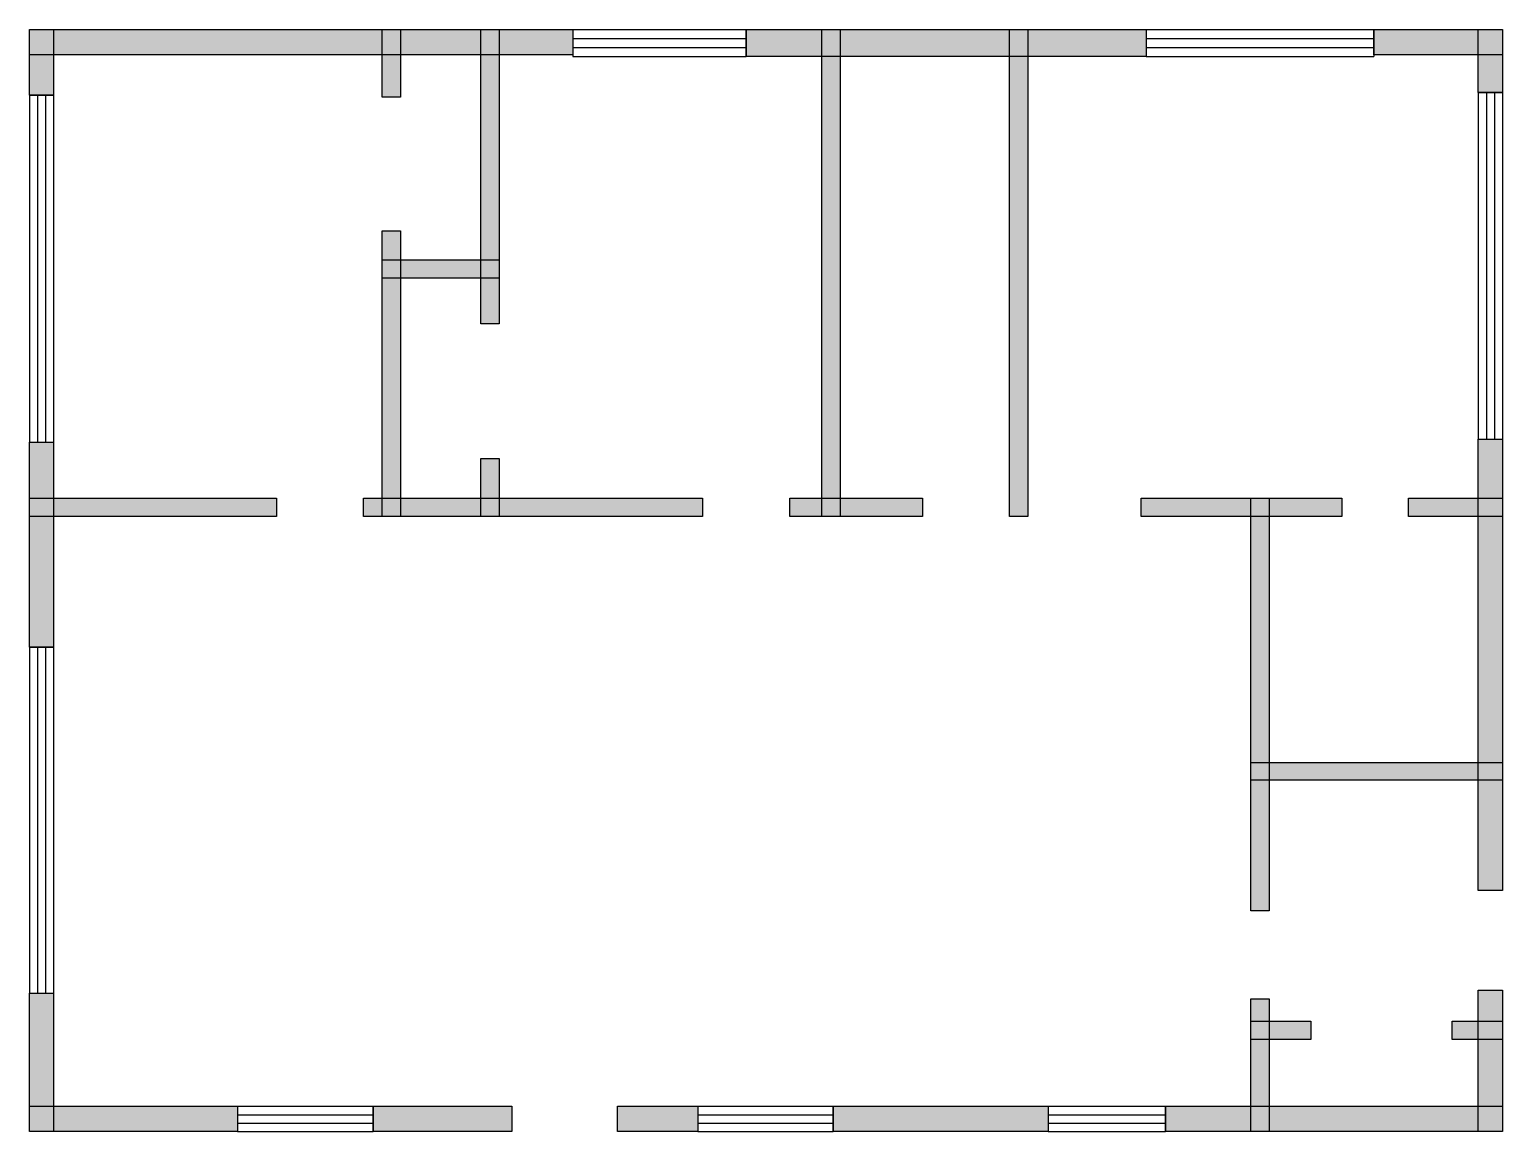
# Model space of a CAD drawing. Header units: centimetres. Extents: x 192 to 1530, y 639 to 1640.
import ezdxf

# ---------------------------------------------------------------- set-up
doc = ezdxf.new("R2010")
doc.units = ezdxf.units.CM
doc.layers.add('WALL', color=7, linetype='Continuous')
doc.layers.add('WINDOW', color=5, linetype='Continuous')

msp = doc.modelspace()

# ---------------------------------------------------------------- hatches: boundary and pattern name
at = {"layer": 'WALL'}
h = msp.add_hatch(color=256, dxfattribs=at)
h.dxf.hatch_style = 1
h.paths.add_polyline_path([(191.8, 1640.3), (685.5, 1640.3), (685.5, 1617.4), (191.8, 1617.4)])
h = msp.add_hatch(color=256, dxfattribs=at)
h.dxf.hatch_style = 1
h.paths.add_polyline_path([(191.8, 1640.3), (213.8, 1640.3), (213.8, 1580.5), (191.8, 1580.5)])
h = msp.add_hatch(color=256, dxfattribs=at)
h.dxf.hatch_style = 1
h.paths.add_polyline_path([(512.2, 1640.3), (528.9, 1640.3), (528.9, 1578.7), (512.2, 1578.7)])
h = msp.add_hatch(color=256, dxfattribs=at)
h.dxf.hatch_style = 1
h.paths.add_polyline_path([(601.9, 1640.3), (618.6, 1640.3), (618.6, 1372.8), (601.9, 1372.8)])
h = msp.add_hatch(color=256, dxfattribs=at)
h.dxf.hatch_style = 1
h.paths.add_polyline_path([(843, 1640.3), (1206.5, 1640.3), (1206.5, 1615.7), (843, 1615.7)])
h = msp.add_hatch(color=256, dxfattribs=at)
h.dxf.hatch_style = 1
h.paths.add_polyline_path([(911.7, 1640.3), (928.4, 1640.3), (928.4, 1197.7), (911.7, 1197.7)])
h = msp.add_hatch(color=256, dxfattribs=at)
h.dxf.hatch_style = 1
h.paths.add_polyline_path([(1082.4, 1640.3), (1099.1, 1640.3), (1099.1, 1197.7), (1082.4, 1197.7)])
h = msp.add_hatch(color=256, dxfattribs=at)
h.dxf.hatch_style = 1
h.paths.add_polyline_path([(1413.3, 1640.3), (1530.3, 1640.3), (1530.3, 1617.4), (1413.3, 1617.4)])
h = msp.add_hatch(color=256, dxfattribs=at)
h.dxf.hatch_style = 1
h.paths.add_polyline_path([(1508.3, 1640.3), (1530.3, 1640.3), (1530.3, 1583.1), (1508.3, 1583.1)])
h = msp.add_hatch(color=256, dxfattribs=at)
h.dxf.hatch_style = 1
h.paths.add_polyline_path([(512.2, 1457.3), (528.9, 1457.3), (528.9, 1197.7), (512.2, 1197.7)])
h = msp.add_hatch(color=256, dxfattribs=at)
h.dxf.hatch_style = 1
h.paths.add_polyline_path([(512.2, 1430.9), (618.6, 1430.9), (618.6, 1414.2), (512.2, 1414.2)])
h = msp.add_hatch(color=256, dxfattribs=at)
h.dxf.hatch_style = 1
h.paths.add_polyline_path([(191.8, 1265.4), (213.8, 1265.4), (213.8, 1078.9), (191.8, 1078.9)])
h = msp.add_hatch(color=256, dxfattribs=at)
h.dxf.hatch_style = 1
h.paths.add_polyline_path([(1508.3, 1268.1), (1530.3, 1268.1), (1530.3, 858), (1508.3, 858)])
h = msp.add_hatch(color=256, dxfattribs=at)
h.dxf.hatch_style = 1
h.paths.add_polyline_path([(601.9, 1250.5), (618.6, 1250.5), (618.6, 1197.7), (601.9, 1197.7)])
h = msp.add_hatch(color=256, dxfattribs=at)
h.dxf.hatch_style = 1
h.paths.add_polyline_path([(191.8, 1214.4), (416.2, 1214.4), (416.2, 1197.7), (191.8, 1197.7)])
h = msp.add_hatch(color=256, dxfattribs=at)
h.dxf.hatch_style = 1
h.paths.add_polyline_path([(495.4, 1214.4), (803.4, 1214.4), (803.4, 1197.7), (495.4, 1197.7)])
h = msp.add_hatch(color=256, dxfattribs=at)
h.dxf.hatch_style = 1
h.paths.add_polyline_path([(882.6, 1214.4), (1003.2, 1214.4), (1003.2, 1197.7), (882.6, 1197.7)])
h = msp.add_hatch(color=256, dxfattribs=at)
h.dxf.hatch_style = 1
h.paths.add_polyline_path([(1202.1, 1214.4), (1384.2, 1214.4), (1384.2, 1197.7), (1202.1, 1197.7)])
h = msp.add_hatch(color=256, dxfattribs=at)
h.dxf.hatch_style = 1
h.paths.add_polyline_path([(1301.5, 1214.4), (1318.2, 1214.4), (1318.2, 839.5), (1301.5, 839.5)])
h = msp.add_hatch(color=256, dxfattribs=at)
h.dxf.hatch_style = 1
h.paths.add_polyline_path([(1445, 1214.4), (1530.3, 1214.4), (1530.3, 1197.7), (1445, 1197.7)])
h = msp.add_hatch(color=256, dxfattribs=at)
h.dxf.hatch_style = 1
h.paths.add_polyline_path([(1301.5, 974.2), (1530.3, 974.2), (1530.3, 958.3), (1301.5, 958.3)])
h = msp.add_hatch(color=256, dxfattribs=at)
h.dxf.hatch_style = 1
h.paths.add_polyline_path([(191.8, 764.7), (213.8, 764.7), (213.8, 638.9), (191.8, 638.9)])
h = msp.add_hatch(color=256, dxfattribs=at)
h.dxf.hatch_style = 1
h.paths.add_polyline_path([(1508.3, 767.4), (1530.3, 767.4), (1530.3, 638.9), (1508.3, 638.9)])
h = msp.add_hatch(color=256, dxfattribs=at)
h.dxf.hatch_style = 1
h.paths.add_polyline_path([(1301.5, 759.4), (1318.2, 759.4), (1318.2, 638.9), (1301.5, 638.9)])
h = msp.add_hatch(color=256, dxfattribs=at)
h.dxf.hatch_style = 1
h.paths.add_polyline_path([(1301.5, 739.2), (1356.1, 739.2), (1356.1, 722.5), (1301.5, 722.5)])
h = msp.add_hatch(color=256, dxfattribs=at)
h.dxf.hatch_style = 1
h.paths.add_polyline_path([(1484.6, 739.2), (1530.3, 739.2), (1530.3, 722.5), (1484.6, 722.5)])
h = msp.add_hatch(color=256, dxfattribs=at)
h.dxf.hatch_style = 1
h.paths.add_polyline_path([(191.8, 661.8), (381, 661.8), (381, 638.9), (191.8, 638.9)])
h = msp.add_hatch(color=256, dxfattribs=at)
h.dxf.hatch_style = 1
h.paths.add_polyline_path([(504.2, 661.8), (630.1, 661.8), (630.1, 638.9), (504.2, 638.9)])
h = msp.add_hatch(color=256, dxfattribs=at)
h.dxf.hatch_style = 1
h.paths.add_polyline_path([(726, 661.8), (799, 661.8), (799, 638.9), (726, 638.9)])
h = msp.add_hatch(color=256, dxfattribs=at)
h.dxf.hatch_style = 1
h.paths.add_polyline_path([(922.2, 661.8), (1117.6, 661.8), (1117.6, 638.9), (922.2, 638.9)])
h = msp.add_hatch(color=256, dxfattribs=at)
h.dxf.hatch_style = 1
h.paths.add_polyline_path([(1224.1, 661.8), (1530.3, 661.8), (1530.3, 638.9), (1224.1, 638.9)])

# ---------------------------------------------------------------- linework, layer by layer
for points in [[(191.8, 1640.3), (685.5, 1640.3), (685.5, 1617.4), (191.8, 1617.4)], [(191.8, 1640.3), (213.8, 1640.3), (213.8, 1580.5), (191.8, 1580.5)], [(512.2, 1640.3), (528.9, 1640.3), (528.9, 1578.7), (512.2, 1578.7)], [(601.9, 1640.3), (618.6, 1640.3), (618.6, 1372.8), (601.9, 1372.8)], [(843, 1640.3), (1206.5, 1640.3), (1206.5, 1615.7), (843, 1615.7)], [(911.7, 1640.3), (928.4, 1640.3), (928.4, 1197.7), (911.7, 1197.7)], [(1082.4, 1640.3), (1099.1, 1640.3), (1099.1, 1197.7), (1082.4, 1197.7)], [(1413.3, 1640.3), (1530.3, 1640.3), (1530.3, 1617.4), (1413.3, 1617.4)], [(1508.3, 1640.3), (1530.3, 1640.3), (1530.3, 1583.1), (1508.3, 1583.1)], [(512.2, 1457.3), (528.9, 1457.3), (528.9, 1197.7), (512.2, 1197.7)], [(512.2, 1430.9), (618.6, 1430.9), (618.6, 1414.2), (512.2, 1414.2)], [(191.8, 1265.4), (213.8, 1265.4), (213.8, 1078.9), (191.8, 1078.9)], [(1508.3, 1268.1), (1530.3, 1268.1), (1530.3, 858), (1508.3, 858)], [(601.9, 1250.5), (618.6, 1250.5), (618.6, 1197.7), (601.9, 1197.7)], [(191.8, 1214.4), (416.2, 1214.4), (416.2, 1197.7), (191.8, 1197.7)], [(495.4, 1214.4), (803.4, 1214.4), (803.4, 1197.7), (495.4, 1197.7)], [(882.6, 1214.4), (1003.2, 1214.4), (1003.2, 1197.7), (882.6, 1197.7)], [(1202.1, 1214.4), (1384.2, 1214.4), (1384.2, 1197.7), (1202.1, 1197.7)], [(1301.5, 1214.4), (1318.2, 1214.4), (1318.2, 839.5), (1301.5, 839.5)], [(1445, 1214.4), (1530.3, 1214.4), (1530.3, 1197.7), (1445, 1197.7)], [(1301.5, 974.2), (1530.3, 974.2), (1530.3, 958.3), (1301.5, 958.3)], [(191.8, 764.7), (213.8, 764.7), (213.8, 638.9), (191.8, 638.9)], [(1508.3, 767.4), (1530.3, 767.4), (1530.3, 638.9), (1508.3, 638.9)], [(1301.5, 759.4), (1318.2, 759.4), (1318.2, 638.9), (1301.5, 638.9)], [(1301.5, 739.2), (1356.1, 739.2), (1356.1, 722.5), (1301.5, 722.5)], [(1484.6, 739.2), (1530.3, 739.2), (1530.3, 722.5), (1484.6, 722.5)], [(191.8, 661.8), (381, 661.8), (381, 638.9), (191.8, 638.9)], [(504.2, 661.8), (630.1, 661.8), (630.1, 638.9), (504.2, 638.9)], [(726, 661.8), (799, 661.8), (799, 638.9), (726, 638.9)], [(922.2, 661.8), (1117.6, 661.8), (1117.6, 638.9), (922.2, 638.9)], [(1224.1, 661.8), (1530.3, 661.8), (1530.3, 638.9), (1224.1, 638.9)]]:
    msp.add_lwpolyline(points, close=True, dxfattribs=at)
at = {"layer": 'WINDOW'}
for p, q in [((685.5, 1640.3), (843, 1640.3)), ((685.5, 1640.3), (685.5, 1615.7)), ((843, 1640.3), (843, 1615.7)), ((1206.5, 1640.3), (1413.3, 1640.3)), ((1206.5, 1640.3), (1206.5, 1615.7)), ((1413.3, 1640.3), (1413.3, 1615.7)), ((685.5, 1632.1), (843, 1632.1)), ((685.5, 1623.9), (843, 1623.9)), ((1206.5, 1632.1), (1413.3, 1632.1)), ((1206.5, 1623.9), (1413.3, 1623.9)), ((685.5, 1615.7), (843, 1615.7)), ((1206.5, 1615.7), (1413.3, 1615.7)), ((191.8, 1580.5), (191.8, 1265.4)), ((191.8, 1580.5), (213.8, 1580.5)), ((199.2, 1580.5), (199.2, 1265.4)), ((206.5, 1580.5), (206.5, 1265.4)), ((213.8, 1580.5), (213.8, 1265.4)), ((1508.3, 1583.1), (1508.3, 1268.1)), ((1508.3, 1583.1), (1530.3, 1583.1)), ((1515.7, 1583.1), (1515.7, 1268.1)), ((1523, 1583.1), (1523, 1268.1)), ((1530.3, 1583.1), (1530.3, 1268.1)), ((191.8, 1265.4), (213.8, 1265.4)), ((1508.3, 1268.1), (1530.3, 1268.1)), ((191.8, 1078.9), (191.8, 764.7)), ((191.8, 1078.9), (213.8, 1078.9)), ((199.2, 1078.9), (199.2, 764.7)), ((206.5, 1078.9), (206.5, 764.7)), ((213.8, 1078.9), (213.8, 764.7)), ((191.8, 764.7), (213.8, 764.7)), ((381, 661.8), (504.2, 661.8)), ((381, 661.8), (381, 638.9)), ((504.2, 661.8), (504.2, 638.9)), ((799, 661.8), (922.2, 661.8)), ((799, 661.8), (799, 638.9)), ((922.2, 661.8), (922.2, 638.9)), ((1117.6, 661.8), (1224.1, 661.8)), ((1117.6, 661.8), (1117.6, 638.9)), ((1224.1, 661.8), (1224.1, 638.9)), ((381, 654.1), (504.2, 654.1)), ((381, 646.5), (504.2, 646.5)), ((799, 654.1), (922.2, 654.1)), ((799, 646.5), (922.2, 646.5)), ((1117.6, 654.1), (1224.1, 654.1)), ((1117.6, 646.5), (1224.1, 646.5)), ((381, 638.9), (504.2, 638.9)), ((799, 638.9), (922.2, 638.9)), ((1117.6, 638.9), (1224.1, 638.9))]:
    msp.add_line(p, q, dxfattribs=at)

doc.saveas('drawing.dxf')
